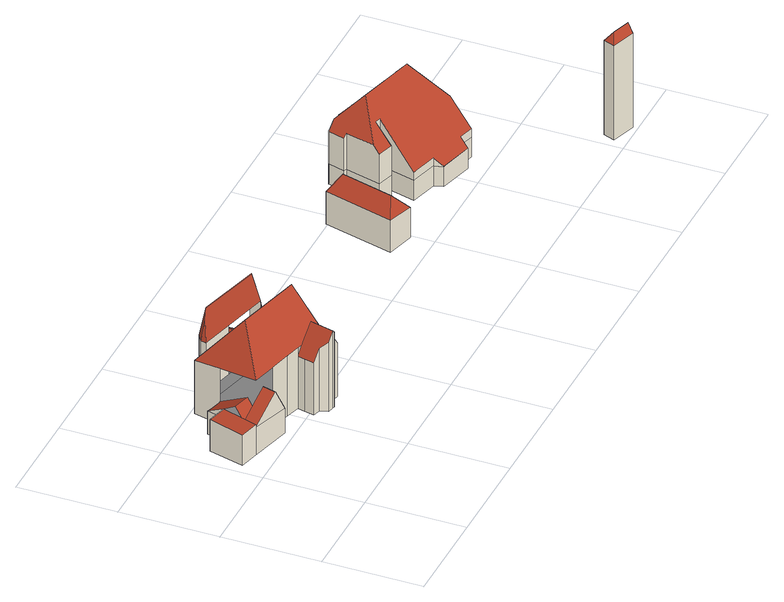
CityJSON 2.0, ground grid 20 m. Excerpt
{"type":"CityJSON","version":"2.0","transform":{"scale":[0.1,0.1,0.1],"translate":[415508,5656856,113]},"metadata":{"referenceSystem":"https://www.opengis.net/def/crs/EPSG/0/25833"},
"CityObjects":{
"building1":{"type":"Building","attributes":{"Gemeindeschluessel":14612000,"Geometrietyp2DReferenz":"3000","function":"31001_9998","roofType":"9999"},"children":["building1-1","building1-2","building1-3","building1-4","building1-5","building1-6","building1-7"]},
"building1-1":{"type":"BuildingPart","attributes":{"Dachtyp_tdc":"tdcPolyFlatRoof","Dachneigung":2.95,"QualitaetDacherkennung":60,"Geometrietyp2DReferenz":"3000","measuredHeight":7.03,"roofType":"2100"},"parents":["building1"],"geometry":[{"type":"MultiSurface","lod":"2","boundaries":[[[0,1,2,3,4]],[[1,5,6,2]],[[5,7,8,9,6]],[[5,1,0,10,7]],[[9,11,3,2,6]]],"semantics":{"surfaces":[{"type":"WallSurface"},{"type":"RoofSurface"},{"type":"GroundSurface"}],"values":[0,0,0,1,2]}}]},
"building1-2":{"type":"BuildingPart","attributes":{"Dachtyp_tdc":"tdcGableRoof","Dachneigung":35.68,"QualitaetDacherkennung":75,"Geometrietyp2DReferenz":"3000","measuredHeight":7.38,"roofType":"3100"},"parents":["building1"],"geometry":[{"type":"MultiSurface","lod":"2","boundaries":[[[12,13,14,15]],[[13,16,17,14]],[[16,18,19,17]],[[18,20,21,19]],[[20,22,23,21]],[[22,24,25,23]],[[18,16,13,12,26]],[[26,24,22,20,18]],[[25,27,15,14,17,19,21,23]]],"semantics":{"surfaces":[{"type":"WallSurface"},{"type":"RoofSurface"},{"type":"GroundSurface"}],"values":[0,0,0,0,0,0,1,1,2]}}]},
"building1-3":{"type":"BuildingPart","attributes":{"Dachtyp_tdc":"tdcGableRoof","Dachneigung":37.35,"QualitaetDacherkennung":10,"Geometrietyp2DReferenz":"3000","measuredHeight":10.64,"roofType":"3100"},"parents":["building1"],"geometry":[{"type":"MultiSurface","lod":"2","boundaries":[[[28,4,3,29]],[[4,28,30]],[[28,31,32,30]],[[33,4,30,32,34,35]],[[36,29,3,11,37]],[[31,28,29,36]]],"semantics":{"surfaces":[{"type":"WallSurface"},{"type":"RoofSurface"},{"type":"GroundSurface"}],"values":[0,0,1,1,2,0]}}]},
"building1-4":{"type":"BuildingPart","attributes":{"Dachtyp_tdc":"tdcGableRoof","Dachneigung":54.8,"QualitaetDacherkennung":39,"Geometrietyp2DReferenz":"3000","measuredHeight":17.07,"roofType":"3100"},"parents":["building1"],"geometry":[{"type":"MultiSurface","lod":"2","boundaries":[[[38,39,40,41]],[[39,42,43,40]],[[44,45,46,47]],[[45,48,49,46]],[[48,50,51,49]],[[50,52,53,51]],[[52,54,55,53]],[[54,56,57,55]],[[56,38,41,57]],[[52,50,48,45,44,58,59]],[[59,60,42,39,38,56,54,52]],[[41,40,43,61,47,46,49,51,53,55,57]]],"semantics":{"surfaces":[{"type":"WallSurface"},{"type":"RoofSurface"},{"type":"GroundSurface"}],"values":[0,0,0,0,0,0,0,0,0,1,1,2]}}]},
"building1-5":{"type":"BuildingPart","attributes":{"Dachtyp_tdc":"tdcFreeFormRoof","Dachneigung":79.05,"QualitaetDacherkennung":17,"Geometrietyp2DReferenz":"3000","measuredHeight":20.07,"roofType":"5000"},"parents":["building1"],"geometry":[{"type":"MultiSurface","lod":"2","boundaries":[[[62,63,64,65,66]],[[63,67,68,64]],[[67,69,12,15,68]],[[70,25,24]],[[70,71,72,25]],[[71,70,73]],[[70,69,67,74,73]],[[67,63,75,74]],[[63,62,75]],[[62,71,73,74,75]],[[76,77,71]],[[65,64,68,15,27,25,72,78,72]]],"semantics":{"surfaces":[{"type":"WallSurface"},{"type":"RoofSurface"},{"type":"GroundSurface"}],"values":[0,0,0,0,0,1,1,1,1,1,1,2]}}]},
"building1-6":{"type":"BuildingPart","attributes":{"Dachtyp_tdc":"tdcGableRoof","Dachneigung":30.43,"QualitaetDacherkennung":29,"Geometrietyp2DReferenz":"3000","measuredHeight":8.75,"roofType":"3100"},"parents":["building1"],"geometry":[{"type":"MultiSurface","lod":"2","boundaries":[[[8,79,80,9]],[[79,81,82,80]],[[81,83,84,82]],[[83,85,86,84]],[[87,88,89,85,83,81,79]],[[90,89,88,10,91,35]],[[8,7,87,79]],[[37,11,9,80,82,84,86]]],"semantics":{"surfaces":[{"type":"WallSurface"},{"type":"RoofSurface"},{"type":"GroundSurface"}],"values":[0,0,0,0,1,1,0,2]}}]},
"building1-7":{"type":"BuildingPart","attributes":{"Dachtyp_tdc":"tdcHipAndGableRoof","Dachneigung":50.66,"QualitaetDacherkennung":21,"Geometrietyp2DReferenz":"3000","measuredHeight":20.38,"roofType":"5000"},"parents":["building1"],"geometry":[{"type":"MultiSurface","lod":"2","boundaries":[[[92,78,77]],[[92,93,94,78]],[[93,95,44,47,94]],[[96,97,98,43,42]],[[97,99,31,36,98]],[[100,101,102,86,85]],[[101,66,65,102]],[[101,100,103,104]],[[103,99,97,96,60,105,58,95,93,104]],[[93,92,76,106,66,101,104]],[[78,94,47,61,43,98,36,37,86,102,65,72]]],"semantics":{"surfaces":[{"type":"WallSurface"},{"type":"RoofSurface"},{"type":"GroundSurface"}],"values":[0,0,0,0,0,0,0,1,1,1,2]}}]},
"building2":{"type":"Building","attributes":{"Dachtyp_tdc":"tdcHipRoof","Gemeindeschluessel":14612000,"Dachneigung":47.85,"QualitaetDacherkennung":90,"Geometrietyp2DReferenz":"3000","measuredHeight":10.16,"function":"31001_9998","roofType":"3200"},"geometry":[{"type":"Solid","lod":"2","boundaries":[[[[107,108,109,110]],[[108,111,112,109]],[[111,113,114,112]],[[113,107,110,114]],[[111,108,115]],[[107,113,116]],[[108,107,116,115]],[[113,111,115,116]],[[110,109,112,114]]]],"semantics":{"surfaces":[{"type":"WallSurface"},{"type":"RoofSurface"},{"type":"GroundSurface"}],"values":[[0,0,0,0,1,1,1,1,2]]}}]},
"building3":{"type":"Building","attributes":{"Dachtyp_tdc":"tdcFreeFormRoof","Gemeindeschluessel":14612000,"Dachneigung":47.23,"QualitaetDacherkennung":36,"Geometrietyp2DReferenz":"3000","measuredHeight":18.32,"function":"31001_9998","roofType":"5000"},"geometry":[{"type":"Solid","lod":"2","boundaries":[[[[117,118,119,120]],[[118,121,122,119]],[[121,123,124,122]],[[123,125,126,124]],[[125,127,128,126]],[[127,129,130,128]],[[129,131,132,130]],[[131,133,134,132]],[[133,135,136,134]],[[135,137,138,136]],[[137,139,140,138]],[[139,141,142,140]],[[141,143,144,142]],[[143,145,146,144]],[[145,147,148,146]],[[147,149,150,148]],[[149,151,152,150]],[[151,153,154,152]],[[153,155,156,154]],[[155,157,158,156]],[[157,159,160,158]],[[159,161,162,160]],[[161,163,164,162]],[[163,165,166,164]],[[165,167,168,166]],[[169,170,171,172]],[[170,173,174,171]],[[173,175,176,174]],[[175,177,178,176]],[[177,179,180,178]],[[179,181,182,180]],[[181,183,184,182]],[[183,185,186,184]],[[185,187,188,186]],[[187,189,190,188]],[[189,191,192,190]],[[191,193,194,192]],[[167,195,196,168]],[[195,197,198,196]],[[197,199,200,198]],[[199,201,202,200]],[[201,203,204,202]],[[203,205,206,204]],[[205,207,208,206]],[[207,209,210,208]],[[209,211,212,210]],[[211,169,172,212]],[[193,213,214,194]],[[213,215,216,214]],[[215,217,218,216]],[[217,219,220,218]],[[219,221,222,220]],[[221,223,224,222]],[[223,225,226,224]],[[225,227,228,226]],[[227,229,230,228]],[[229,231,232,230]],[[231,233,234,232]],[[233,235,236,234]],[[235,237,238,236]],[[237,117,120,238]],[[239,240,241,242,243,244,245]],[[246,247,248,249]],[[244,250,251,252,253,254,255,256,139,257,258,246,249,245]],[[259,260,261,262,263,264,265,266,267,268,269,270,271,272,273,274,275,276,277,278,279,280,281,282,283,284,285,286,287,288,289,290,291,292,293,294,295,296,297,298,299,300,239,245,249,248,301,302,303]],[[127,302,301,129]],[[125,303,302,127]],[[301,248,129]],[[161,240,239,300,163]],[[163,300,299,165]],[[165,299,298,167]],[[167,298,297,195]],[[195,297,296,197]],[[197,296,295,199]],[[199,295,294,201]],[[201,294,293,203]],[[203,293,292,205]],[[205,292,291,207]],[[207,291,290,209]],[[209,290,289,211]],[[211,289,288,169]],[[169,288,287,170]],[[170,287,286,173]],[[173,286,285,175]],[[175,285,284,177]],[[177,284,283,179]],[[179,283,282,181]],[[181,282,281,183]],[[183,281,280,185]],[[185,280,279,187]],[[187,279,278,189]],[[189,278,277,191]],[[191,277,276,193]],[[193,276,275,213]],[[213,275,274,215]],[[215,274,273,217]],[[217,273,272,219]],[[219,272,271,221]],[[221,271,270,223]],[[223,270,269,225]],[[225,269,268,227]],[[227,268,267,229]],[[229,267,266,231]],[[231,266,265,233]],[[233,265,264,235]],[[235,264,263,237]],[[237,263,262,117]],[[117,262,261,118]],[[118,261,260,121]],[[121,260,259,123]],[[123,259,303,125]],[[135,258,257,137]],[[133,246,258,135]],[[137,257,139]],[[141,256,255,143]],[[139,256,141]],[[143,255,254,145]],[[157,242,241,159]],[[159,241,240,161]],[[120,119,122,124,126,128,130,132,134,136,138,140,142,144,146,148,150,152,154,156,158,160,162,164,166,168,196,198,200,202,204,206,208,210,212,172,171,174,176,178,180,182,184,186,188,190,192,194,214,216,218,220,222,224,226,228,230,232,234,236,238]],[[145,254,253,147]],[[147,253,252,149]],[[149,252,251,151]],[[151,251,250,153]],[[153,250,244,243,155]],[[129,248,247,131]],[[131,247,246,133]],[[155,243,242,157]]]],"semantics":{"surfaces":[{"type":"WallSurface"},{"type":"RoofSurface"},{"type":"GroundSurface"}],"values":[[0,0,0,0,0,0,0,0,0,0,0,0,0,0,0,0,0,0,0,0,0,0,0,0,0,0,0,0,0,0,0,0,0,0,0,0,0,0,0,0,0,0,0,0,0,0,0,0,0,0,0,0,0,0,0,0,0,0,0,0,0,1,1,1,1,0,0,0,0,0,0,0,0,0,0,0,0,0,0,0,0,0,0,0,0,0,0,0,0,0,0,0,0,0,0,0,0,0,0,0,0,0,0,0,0,0,0,0,0,0,0,0,0,0,0,0,0,0,0,2,0,0,0,0,0,0,0,0]]}}]},
"building4":{"type":"Building","attributes":{"Dachtyp_tdc":"tdcFreeFormRoof","Gemeindeschluessel":14612000,"Dachneigung":57.39,"QualitaetDacherkennung":4,"Geometrietyp2DReferenz":"3000","measuredHeight":22.73,"function":"31001_9998","roofType":"5000"},"geometry":[{"type":"Solid","lod":"2","boundaries":[[[[304,305,306,307]],[[305,308,309,306]],[[308,310,311,309]],[[310,304,307,311]],[[312,310,308]],[[313,312,308,305]],[[313,305,304]],[[312,313,304,310]],[[307,306,309,311]]]],"semantics":{"surfaces":[{"type":"WallSurface"},{"type":"RoofSurface"},{"type":"GroundSurface"}],"values":[[0,0,0,0,0,1,1,1,2]]}}]}
},
"vertices":[
[45,233,79],[6,243,79],[6,243,13],[45,233,13],[45,233,74],[24,314,83],[24,314,13],[63,304,83],[63,304,64],[63,304,13],[53,264,81],[52,260,13],
[257,376,64],[266,411,64],[266,411,13],[257,376,13],[280,407,74],[280,407,13],[297,403,87],[297,403,13],[310,400,77],[310,400,13],[329,395,63],[329,395,13],[319,360,63],[319,360,13],[288,368,87],[288,368,13],
[129,212,67],[129,212,13],[102,219,119],[136,238,67],[109,245,119],[52,260,74],[87,251,102],[53,259,75],[136,238,13],[87,251,13],
[201,185,128],[205,204,128],[205,204,13],[201,185,13],[209,220,128],[209,220,13],[279,202,131],[270,168,132],[270,168,13],[279,202,13],[252,172,160],[252,172,13],[238,161,179],[238,161,13],[235,162,183],[235,162,13],[222,165,165],[222,165,13],[216,181,151],[216,181,13],[270,205,146],[247,210,183],[222,217,146],[247,210,13],
[154,377,150],[157,388,150],[157,388,13],[154,377,13],[154,377,131],[172,398,150],[172,398,13],[257,376,150],[319,360,150],[313,337,150],[313,337,13],[305,351,212],[174,385,213],[164,383,193],[313,334,135],[310,322,73],[310,322,13],
[72,339,64],[72,339,13],[80,336,64],[80,336,13],[103,330,64],[103,330,13],[107,330,64],[107,330,13],[63,304,84],[57,278,100],[92,269,100],[87,251,75],[52,260,75],
[310,322,149],[296,269,217],[296,269,13],[279,202,146],[209,220,146],[179,228,146],[179,228,13],[136,238,146],[107,330,137],[121,385,131],[121,385,13],[87,251,146],[160,303,217],[247,210,146],[313,337,131],
[736,261,73],[774,403,73],[774,403,2],[736,261,2],[832,387,68],[832,387,2],[794,246,68],[794,246,2],[796,379,104],[768,273,104],
[1072,437,44],[1072,433,44],[1072,433,0],[1072,437,0],[1072,431,44],[1072,431,0],[1072,428,44],[1072,428,0],[1071,425,44],[1071,425,0],[1070,420,44],[1070,420,0],[1113,409,44],[1113,409,0],[1103,372,44],[1103,372,0],[1082,290,44],[1082,290,0],[1070,243,44],[1070,243,0],[1039,251,44],[1039,251,0],[1035,235,44],[1035,235,0],[966,253,44],[966,253,0],[961,271,44],[961,271,0],[905,286,44],[905,286,0],[925,361,44],[925,361,0],[913,365,44],[913,365,0],[904,330,44],[904,330,0],[871,339,44],[871,339,0],[890,412,44],[890,412,0],[884,414,44],[884,414,0],[893,447,44],[893,447,0],[893,448,44],[893,448,0],[943,435,44],[943,435,0],[948,452,44],[948,452,0],[993,440,44],[993,440,0],[1016,473,44],[1018,474,44],[1018,474,0],[1016,473,0],[1021,475,44],[1021,475,0],[1024,476,44],[1024,476,0],[1026,476,44],[1026,476,0],[1029,476,44],[1029,476,0],[1032,477,44],[1032,477,0],[1035,476,44],[1035,476,0],[1038,476,44],[1038,476,0],[1041,475,44],[1041,475,0],[1045,474,44],[1045,474,0],[1048,473,44],[1048,473,0],[1050,472,44],[1050,472,0],[994,446,44],[994,446,0],[996,452,44],[996,452,0],[998,457,44],[998,457,0],[1001,463,44],[1001,463,0],[1004,465,44],[1004,465,0],[1006,467,44],[1006,467,0],[1008,469,44],[1008,469,0],[1011,471,44],[1011,471,0],[1013,472,44],[1013,472,0],[1053,471,44],[1053,471,0],[1055,469,44],[1055,469,0],[1057,467,44],[1057,467,0],[1060,466,44],[1060,466,0],[1062,464,44],[1062,464,0],[1063,461,44],[1063,461,0],[1065,459,44],[1065,459,0],[1067,457,44],[1067,457,0],[1068,454,44],[1068,454,0],[1069,452,44],[1069,452,0],[1070,449,44],[1070,449,0],[1071,445,44],[1071,445,0],[1072,441,44],[1072,441,0],[908,444,135],[893,448,116],[893,447,116],[884,414,116],[890,412,124],[875,353,124],[935,394,184],[1082,290,115],[1103,372,115],[1113,409,115],[1054,363,184],[871,339,109],[904,330,109],[913,365,147],[925,361,147],[905,286,62],[961,271,62],[966,253,45],[1039,251,63],[1070,243,63],[1072,428,105],[1072,431,101],[1072,433,100],[1072,437,94],[1072,441,91],[1071,445,86],[1070,449,82],[1069,452,79],[1068,454,77],[1067,457,74],[1065,459,72],[1063,461,70],[1062,464,68],[1060,466,66],[1057,467,65],[1055,469,64],[1053,471,63],[1050,472,62],[1048,473,61],[1045,474,61],[1041,475,61],[1038,476,61],[1035,476,61],[1032,477,62],[1029,476,63],[1026,476,64],[1024,476,65],[1021,475,67],[1018,474,69],[1016,473,71],[1013,472,73],[1011,471,75],[1008,469,78],[1006,467,80],[1004,465,83],[1001,463,87],[998,457,94],[996,452,101],[994,446,108],[993,440,115],[948,452,115],[943,435,135],[1113,409,114],[1070,420,114],[1071,425,109],
[1207,21,218],[1215,44,218],[1215,44,10],[1207,21,10],[1264,28,218],[1264,28,10],[1256,5,218],[1256,5,10],[1260,16,237],[1222,28,237]
]}
